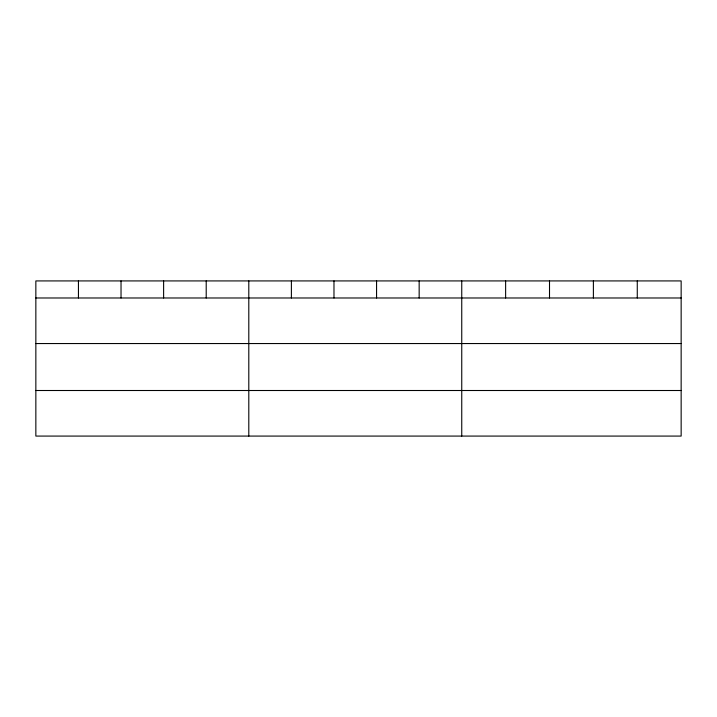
<?xml version="1.0" encoding="UTF-8"?>
<svg xmlns="http://www.w3.org/2000/svg" width="717" height="717" viewBox="0 0 717 717"><rect width="100%" height="100%" fill="white"/><g stroke="black" fill="none" stroke-linecap="round" stroke-linejoin="round"><path stroke-width="1.08" d="M681.15 343.551L681.15 280.921L35.85 280.921L35.85 436.079L681.15 436.079L681.15 343.551L35.85 343.551M35.85 297.985L681.15 297.985M35.85 390.505L681.15 390.505M637.27 280.921L637.27 297.985M593.389 280.921L593.389 297.985M549.509 280.921L549.509 297.985M505.628 280.921L505.628 297.985M461.748 280.921L461.748 436.079M419.158 280.921L419.158 297.985M376.568 280.921L376.568 297.985M333.979 280.921L333.979 297.985M291.389 280.921L291.389 297.985M248.799 280.921L248.799 436.079M206.209 280.921L206.209 297.985M163.619 280.921L163.619 297.985M121.03 280.921L121.03 297.985M78.44 280.921L78.44 297.985"/></g></svg>
